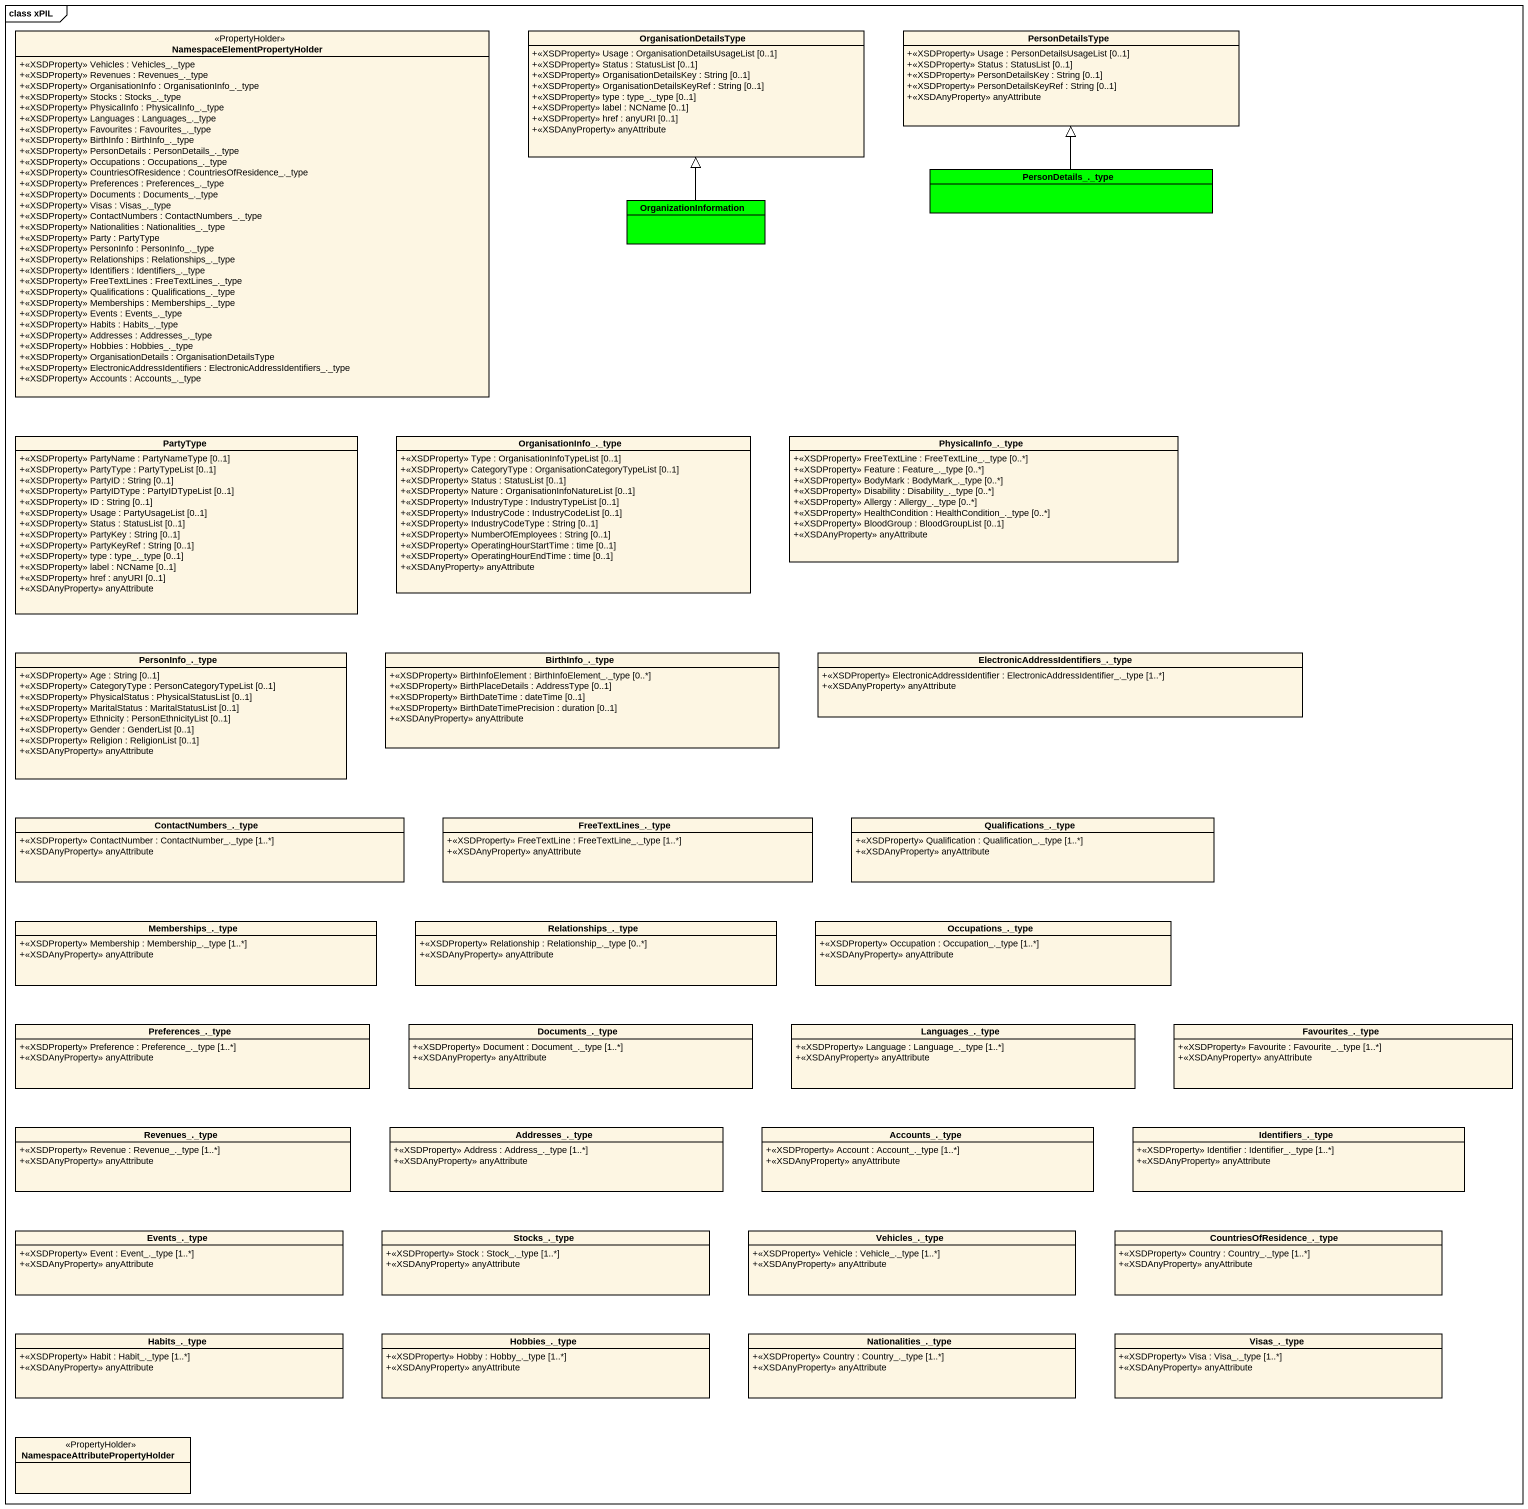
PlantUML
@startuml
mainframe class xPIL
hide circle
hide empty members
skinparam classAttributeIconSize 0
class "NamespaceElementPropertyHolder" as NamespaceElementPropertyHold <<PropertyHolder>> {
  +<<XSDProperty>> Vehicles : Vehicles_._type
  +<<XSDProperty>> Revenues : Revenues_._type
  +<<XSDProperty>> OrganisationInfo : OrganisationInfo_._type
  +<<XSDProperty>> Stocks : Stocks_._type
  +<<XSDProperty>> PhysicalInfo : PhysicalInfo_._type
  +<<XSDProperty>> Languages : Languages_._type
  +<<XSDProperty>> Favourites : Favourites_._type
  +<<XSDProperty>> BirthInfo : BirthInfo_._type
  +<<XSDProperty>> PersonDetails : PersonDetails_._type
  +<<XSDProperty>> Occupations : Occupations_._type
  +<<XSDProperty>> CountriesOfResidence : CountriesOfResidence_._type
  +<<XSDProperty>> Preferences : Preferences_._type
  +<<XSDProperty>> Documents : Documents_._type
  +<<XSDProperty>> Visas : Visas_._type
  +<<XSDProperty>> ContactNumbers : ContactNumbers_._type
  +<<XSDProperty>> Nationalities : Nationalities_._type
  +<<XSDProperty>> Party : PartyType
  +<<XSDProperty>> PersonInfo : PersonInfo_._type
  +<<XSDProperty>> Relationships : Relationships_._type
  +<<XSDProperty>> Identifiers : Identifiers_._type
  +<<XSDProperty>> FreeTextLines : FreeTextLines_._type
  +<<XSDProperty>> Qualifications : Qualifications_._type
  +<<XSDProperty>> Memberships : Memberships_._type
  +<<XSDProperty>> Events : Events_._type
  +<<XSDProperty>> Habits : Habits_._type
  +<<XSDProperty>> Addresses : Addresses_._type
  +<<XSDProperty>> Hobbies : Hobbies_._type
  +<<XSDProperty>> OrganisationDetails : OrganisationDetailsType
  +<<XSDProperty>> ElectronicAddressIdentifiers : ElectronicAddressIdentifiers_._type
  +<<XSDProperty>> Accounts : Accounts_._type
}
class OrganisationDetailsType {
  +<<XSDProperty>> Usage : OrganisationDetailsUsageList [0..1]
  +<<XSDProperty>> Status : StatusList [0..1]
  +<<XSDProperty>> OrganisationDetailsKey : String [0..1]
  +<<XSDProperty>> OrganisationDetailsKeyRef : String [0..1]
  +<<XSDProperty>> type : type_._type [0..1]
  +<<XSDProperty>> label : NCName [0..1]
  +<<XSDProperty>> href : anyURI [0..1]
  +<<XSDAnyProperty>> anyAttribute
}
class PersonDetailsType {
  +<<XSDProperty>> Usage : PersonDetailsUsageList [0..1]
  +<<XSDProperty>> Status : StatusList [0..1]
  +<<XSDProperty>> PersonDetailsKey : String [0..1]
  +<<XSDProperty>> PersonDetailsKeyRef : String [0..1]
  +<<XSDAnyProperty>> anyAttribute
}
class OrganizationInformation #00FF00
class "PersonDetails_._type" as PersonDetails_type #00FF00
class PartyType {
  +<<XSDProperty>> PartyName : PartyNameType [0..1]
  +<<XSDProperty>> PartyType : PartyTypeList [0..1]
  +<<XSDProperty>> PartyID : String [0..1]
  +<<XSDProperty>> PartyIDType : PartyIDTypeList [0..1]
  +<<XSDProperty>> ID : String [0..1]
  +<<XSDProperty>> Usage : PartyUsageList [0..1]
  +<<XSDProperty>> Status : StatusList [0..1]
  +<<XSDProperty>> PartyKey : String [0..1]
  +<<XSDProperty>> PartyKeyRef : String [0..1]
  +<<XSDProperty>> type : type_._type [0..1]
  +<<XSDProperty>> label : NCName [0..1]
  +<<XSDProperty>> href : anyURI [0..1]
  +<<XSDAnyProperty>> anyAttribute
}
class "OrganisationInfo_._type" as OrganisationInfo_type {
  +<<XSDProperty>> Type : OrganisationInfoTypeList [0..1]
  +<<XSDProperty>> CategoryType : OrganisationCategoryTypeList [0..1]
  +<<XSDProperty>> Status : StatusList [0..1]
  +<<XSDProperty>> Nature : OrganisationInfoNatureList [0..1]
  +<<XSDProperty>> IndustryType : IndustryTypeList [0..1]
  +<<XSDProperty>> IndustryCode : IndustryCodeList [0..1]
  +<<XSDProperty>> IndustryCodeType : String [0..1]
  +<<XSDProperty>> NumberOfEmployees : String [0..1]
  +<<XSDProperty>> OperatingHourStartTime : time [0..1]
  +<<XSDProperty>> OperatingHourEndTime : time [0..1]
  +<<XSDAnyProperty>> anyAttribute
}
class "PhysicalInfo_._type" as PhysicalInfo_type {
  +<<XSDProperty>> FreeTextLine : FreeTextLine_._type [0..*]
  +<<XSDProperty>> Feature : Feature_._type [0..*]
  +<<XSDProperty>> BodyMark : BodyMark_._type [0..*]
  +<<XSDProperty>> Disability : Disability_._type [0..*]
  +<<XSDProperty>> Allergy : Allergy_._type [0..*]
  +<<XSDProperty>> HealthCondition : HealthCondition_._type [0..*]
  +<<XSDProperty>> BloodGroup : BloodGroupList [0..1]
  +<<XSDAnyProperty>> anyAttribute
}
class "PersonInfo_._type" as PersonInfo_type {
  +<<XSDProperty>> Age : String [0..1]
  +<<XSDProperty>> CategoryType : PersonCategoryTypeList [0..1]
  +<<XSDProperty>> PhysicalStatus : PhysicalStatusList [0..1]
  +<<XSDProperty>> MaritalStatus : MaritalStatusList [0..1]
  +<<XSDProperty>> Ethnicity : PersonEthnicityList [0..1]
  +<<XSDProperty>> Gender : GenderList [0..1]
  +<<XSDProperty>> Religion : ReligionList [0..1]
  +<<XSDAnyProperty>> anyAttribute
}
class "BirthInfo_._type" as BirthInfo_type {
  +<<XSDProperty>> BirthInfoElement : BirthInfoElement_._type [0..*]
  +<<XSDProperty>> BirthPlaceDetails : AddressType [0..1]
  +<<XSDProperty>> BirthDateTime : dateTime [0..1]
  +<<XSDProperty>> BirthDateTimePrecision : duration [0..1]
  +<<XSDAnyProperty>> anyAttribute
}
class "ElectronicAddressIdentifiers_._type" as ElectronicAddressIdentifiers {
  +<<XSDProperty>> ElectronicAddressIdentifier : ElectronicAddressIdentifier_._type [1..*]
  +<<XSDAnyProperty>> anyAttribute
}
class "ContactNumbers_._type" as ContactNumbers_type {
  +<<XSDProperty>> ContactNumber : ContactNumber_._type [1..*]
  +<<XSDAnyProperty>> anyAttribute
}
class "FreeTextLines_._type" as FreeTextLines_type {
  +<<XSDProperty>> FreeTextLine : FreeTextLine_._type [1..*]
  +<<XSDAnyProperty>> anyAttribute
}
class "Qualifications_._type" as Qualifications_type {
  +<<XSDProperty>> Qualification : Qualification_._type [1..*]
  +<<XSDAnyProperty>> anyAttribute
}
class "Memberships_._type" as Memberships_type {
  +<<XSDProperty>> Membership : Membership_._type [1..*]
  +<<XSDAnyProperty>> anyAttribute
}
class "Relationships_._type" as Relationships_type {
  +<<XSDProperty>> Relationship : Relationship_._type [0..*]
  +<<XSDAnyProperty>> anyAttribute
}
class "Occupations_._type" as Occupations_type {
  +<<XSDProperty>> Occupation : Occupation_._type [1..*]
  +<<XSDAnyProperty>> anyAttribute
}
class "Preferences_._type" as Preferences_type {
  +<<XSDProperty>> Preference : Preference_._type [1..*]
  +<<XSDAnyProperty>> anyAttribute
}
class "Documents_._type" as Documents_type {
  +<<XSDProperty>> Document : Document_._type [1..*]
  +<<XSDAnyProperty>> anyAttribute
}
class "Languages_._type" as Languages_type {
  +<<XSDProperty>> Language : Language_._type [1..*]
  +<<XSDAnyProperty>> anyAttribute
}
class "Favourites_._type" as Favourites_type {
  +<<XSDProperty>> Favourite : Favourite_._type [1..*]
  +<<XSDAnyProperty>> anyAttribute
}
class "Revenues_._type" as Revenues_type {
  +<<XSDProperty>> Revenue : Revenue_._type [1..*]
  +<<XSDAnyProperty>> anyAttribute
}
class "Addresses_._type" as Addresses_type {
  +<<XSDProperty>> Address : Address_._type [1..*]
  +<<XSDAnyProperty>> anyAttribute
}
class "Accounts_._type" as Accounts_type {
  +<<XSDProperty>> Account : Account_._type [1..*]
  +<<XSDAnyProperty>> anyAttribute
}
class "Identifiers_._type" as Identifiers_type {
  +<<XSDProperty>> Identifier : Identifier_._type [1..*]
  +<<XSDAnyProperty>> anyAttribute
}
class "Events_._type" as Events_type {
  +<<XSDProperty>> Event : Event_._type [1..*]
  +<<XSDAnyProperty>> anyAttribute
}
class "Stocks_._type" as Stocks_type {
  +<<XSDProperty>> Stock : Stock_._type [1..*]
  +<<XSDAnyProperty>> anyAttribute
}
class "Vehicles_._type" as Vehicles_type {
  +<<XSDProperty>> Vehicle : Vehicle_._type [1..*]
  +<<XSDAnyProperty>> anyAttribute
}
class "CountriesOfResidence_._type" as CountriesOfResidence_type {
  +<<XSDProperty>> Country : Country_._type [1..*]
  +<<XSDAnyProperty>> anyAttribute
}
class "Habits_._type" as Habits_type {
  +<<XSDProperty>> Habit : Habit_._type [1..*]
  +<<XSDAnyProperty>> anyAttribute
}
class "Hobbies_._type" as Hobbies_type {
  +<<XSDProperty>> Hobby : Hobby_._type [1..*]
  +<<XSDAnyProperty>> anyAttribute
}
class "Nationalities_._type" as Nationalities_type {
  +<<XSDProperty>> Country : Country_._type [1..*]
  +<<XSDAnyProperty>> anyAttribute
}
class "Visas_._type" as Visas_type {
  +<<XSDProperty>> Visa : Visa_._type [1..*]
  +<<XSDAnyProperty>> anyAttribute
}
class "NamespaceAttributePropertyHolder" as NamespaceAttributePropertyHo <<PropertyHolder>>
OrganizationInformation -up-|> OrganisationDetailsType
PersonDetails_type -up-|> PersonDetailsType
@enduml
